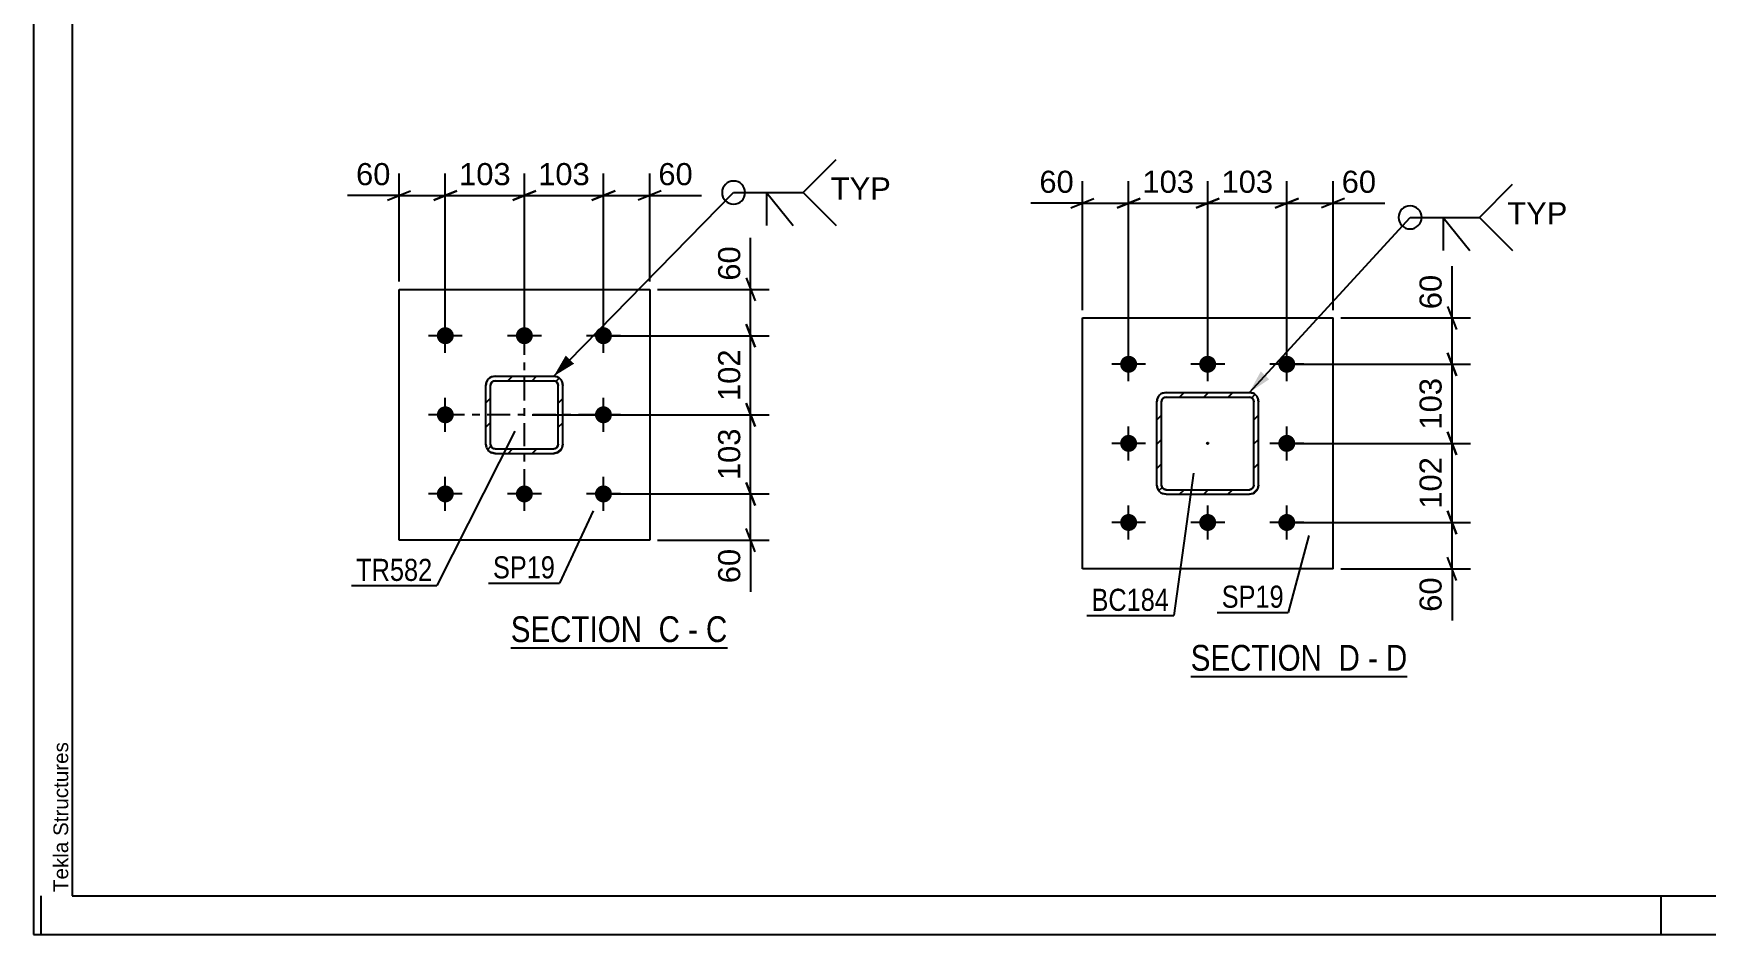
# Model space of a CAD drawing. Header units: millimetres. Extents: x -116 to 725, y -402 to 192.
# Drawn here: x -115.8 to 101.1, y -402.3 to -285.5 of the extents above; entities that cross this region are included whole.
import ezdxf

# ---------------------------------------------------------------- set-up
doc = ezdxf.new("R2010")
doc.units = ezdxf.units.MM
doc.linetypes.add('DXK_LINE_DOT2', pattern=[3.9198, 1.9599, -1.9599])
doc.linetypes.add('DXK_LINE_DOT3', pattern=[5.9187, 2.979, -0.9799, 0.9799, -0.9799])
doc.styles.add('Arial', font='ARIAL.TTF', dxfattribs={"height": 0.2})
doc.styles.add('Arial Narrow', font='ARIALN.TTF', dxfattribs={"height": 0.2})

# ---------------------------------------------------------------- blocks, each defined once
blk = doc.blocks.new('Unknown-200057495-1133')
at = {"color": 5, "linetype": 'Continuous'}
for p, q in [((-115.77, 191.75), (-115.77, -402.25)), ((-110.77, 186.75), (-110.77, -397.25)), ((-114.77, -402.25), (-114.77, -397.25)), ((-110.77, -397.25), (720.23, -397.25)), ((95.23, -402.25), (95.23, -397.25)), ((-115.77, -402.25), (725.23, -402.25))]:
    blk.add_line(p, q, dxfattribs=at)
at = {"color": 174, "linetype": 'Continuous', "style": 'Arial'}
blk.add_text('Tekla Structures', height=1.9102, rotation=90, dxfattribs=at).set_placement((-111.27, -396.75))
blk = doc.blocks.new('Unknown-200057495-20 - 8634')
at = {"color": 6, "linetype": 'Continuous'}
blk.add_line((34.25, -368.82), (62.32, -368.82), dxfattribs=at)
at = {"color": 0, "linetype": 'Continuous'}
blk.add_wipeout([(52.36, -368.07), (52.36, -364.57), (34.25, -364.57), (34.25, -368.07)], dxfattribs=at)
at = {"color": 7, "linetype": 'Continuous', "style": 'Arial Narrow'}
blk.add_text('SECTION ', height=3.34, dxfattribs=at).set_placement((34.25, -368.07))
at = {"color": 0, "linetype": 'Continuous'}
blk.add_wipeout([(56.18, -368.07), (56.18, -364.57), (53.41, -364.57), (53.41, -368.07)], dxfattribs=at)
at = {"color": 7, "linetype": 'Continuous', "style": 'Arial Narrow'}
blk.add_text('D', height=3.34, dxfattribs=at).set_placement((53.41, -368.07))
at = {"color": 0, "linetype": 'Continuous'}
blk.add_wipeout([(58.5, -368.07), (58.5, -364.57), (57.23, -364.57), (57.23, -368.07)], dxfattribs=at)
at = {"color": 7, "linetype": 'Continuous', "style": 'Arial Narrow'}
blk.add_text('-', height=3.34, dxfattribs=at).set_placement((57.23, -368.07))
at = {"color": 0, "linetype": 'Continuous'}
blk.add_wipeout([(62.32, -368.07), (62.32, -364.57), (59.55, -364.57), (59.55, -368.07)], dxfattribs=at)
at = {"color": 7, "linetype": 'Continuous', "style": 'Arial Narrow'}
blk.add_text('D', height=3.34, dxfattribs=at).set_placement((59.55, -368.07))
blk = doc.blocks.new('Unknown-200057495-13 - 8093')
at = {"color": 6, "linetype": 'Continuous'}
blk.add_line((-53.89, -365.11), (-25.82, -365.11), dxfattribs=at)
at = {"color": 0, "linetype": 'Continuous'}
blk.add_wipeout([(-35.78, -364.36), (-35.78, -360.86), (-53.89, -360.86), (-53.89, -364.36)], dxfattribs=at)
at = {"color": 7, "linetype": 'Continuous', "style": 'Arial Narrow'}
blk.add_text('SECTION ', height=3.34, dxfattribs=at).set_placement((-53.89, -364.36))
at = {"color": 0, "linetype": 'Continuous'}
blk.add_wipeout([(-31.96, -364.36), (-31.96, -360.86), (-34.73, -360.86), (-34.73, -364.36)], dxfattribs=at)
at = {"color": 7, "linetype": 'Continuous', "style": 'Arial Narrow'}
blk.add_text('C', height=3.34, dxfattribs=at).set_placement((-34.73, -364.36))
at = {"color": 0, "linetype": 'Continuous'}
blk.add_wipeout([(-29.64, -364.36), (-29.64, -360.86), (-30.91, -360.86), (-30.91, -364.36)], dxfattribs=at)
at = {"color": 7, "linetype": 'Continuous', "style": 'Arial Narrow'}
blk.add_text('-', height=3.34, dxfattribs=at).set_placement((-30.91, -364.36))
at = {"color": 0, "linetype": 'Continuous'}
blk.add_wipeout([(-25.82, -364.36), (-25.82, -360.86), (-28.59, -360.86), (-28.59, -364.36)], dxfattribs=at)
at = {"color": 7, "linetype": 'Continuous', "style": 'Arial Narrow'}
blk.add_text('C', height=3.34, dxfattribs=at).set_placement((-28.59, -364.36))
blk = doc.blocks.new('Bolt-200057495-8728 - 8634')
at = {"linetype": 'Continuous'}
for points in [[(26.2, -329.47, -1), (26.2, -327.27, -1)], [(36.45, -329.47, -1), (36.45, -327.27, -1)], [(46.7, -329.47, -1), (46.7, -327.27, -1)], [(26.2, -339.72, -1), (26.2, -337.52, -1)], [(46.7, -339.72, -1), (46.7, -337.52, -1)], [(26.2, -349.97, -1), (26.2, -347.77, -1)], [(36.45, -349.97, -1), (36.45, -347.77, -1)], [(46.7, -349.97, -1), (46.7, -347.77, -1)]]:
    blk.add_hatch(color=1, dxfattribs=at).paths.add_polyline_path(points)
at = {"color": 1, "linetype": 'Continuous'}
for p, q in [((26.2, -330.57), (26.2, -326.17)), ((36.45, -330.57), (36.45, -326.17)), ((46.7, -330.57), (46.7, -326.17)), ((28.4, -328.37), (24, -328.37)), ((38.65, -328.37), (34.25, -328.37)), ((48.9, -328.37), (44.5, -328.37)), ((26.2, -340.82), (26.2, -336.42)), ((46.7, -340.82), (46.7, -336.42)), ((28.4, -338.62), (24, -338.62)), ((48.9, -338.62), (44.5, -338.62)), ((26.2, -351.07), (26.2, -346.67)), ((36.45, -351.07), (36.45, -346.67)), ((46.7, -351.07), (46.7, -346.67)), ((28.4, -348.87), (24, -348.87)), ((38.65, -348.87), (34.25, -348.87)), ((48.9, -348.87), (44.5, -348.87))]:
    blk.add_line(p, q, dxfattribs=at)
blk = doc.blocks.new('Part-200057495-8809 - 8634')
at = {"linetype": 'Continuous'}
h = blk.add_hatch(dxfattribs=at)
h.set_pattern_fill('', scale=0.7, style=0, pattern_type=0)
h.set_pattern_definition([(45, (42.3073, -345.1279), (-1.57154, 1.57154), [])])
h.paths.add_polyline_path([(41.85, -345.22), (42.31, -345.13), (42.7, -344.87), (42.96, -344.48), (43.05, -344.02), (43.05, -333.22), (42.96, -332.76), (42.7, -332.37), (42.31, -332.11), (41.85, -332.02), (31.05, -332.02), (30.59, -332.11), (30.2, -332.37), (29.94, -332.76), (29.85, -333.22), (29.85, -344.02), (29.94, -344.48), (30.2, -344.87), (30.59, -345.13), (31.05, -345.22)])
h.paths.add_polyline_path([(31.05, -344.62), (30.82, -344.57), (30.62, -344.44), (30.49, -344.25), (30.45, -344.02), (30.45, -333.22), (30.49, -332.99), (30.62, -332.79), (30.82, -332.66), (31.05, -332.62), (41.85, -332.62), (42.08, -332.66), (42.27, -332.79), (42.4, -332.99), (42.45, -333.22), (42.45, -344.02), (42.4, -344.25), (42.27, -344.44), (42.08, -344.57), (41.85, -344.62)])
blk.add_hatch(color=246, dxfattribs=at).paths.add_polyline_path([(36.45, -338.72, -1), (36.45, -338.52, -1)])
at = {"color": 7, "linetype": 'DXK_LINE_DOT2'}
for p, q in [((29.85, -333.22), (29.94, -332.76)), ((29.85, -344.02), (29.85, -333.22)), ((30.49, -332.99), (30.45, -333.22)), ((30.45, -344.02), (30.45, -333.22)), ((30.62, -332.79), (30.49, -332.99)), ((30.59, -332.11), (31.05, -332.02)), ((30.82, -332.66), (30.62, -332.79)), ((31.05, -332.62), (30.82, -332.66)), ((31.05, -332.02), (41.85, -332.02)), ((31.05, -332.62), (41.85, -332.62)), ((41.85, -332.02), (42.31, -332.11)), ((42.08, -332.66), (41.85, -332.62)), ((42.27, -332.79), (42.08, -332.66)), ((42.4, -332.99), (42.27, -332.79)), ((42.45, -333.22), (42.4, -332.99)), ((42.45, -344.02), (42.45, -333.22)), ((42.96, -332.76), (43.05, -333.22)), ((43.05, -344.02), (43.05, -333.22)), ((29.94, -344.48), (29.85, -344.02)), ((30.45, -344.02), (30.49, -344.25)), ((30.49, -344.25), (30.62, -344.44)), ((30.62, -344.44), (30.82, -344.57)), ((30.82, -344.57), (31.05, -344.62)), ((31.05, -344.62), (41.85, -344.62)), ((41.85, -344.62), (42.08, -344.57)), ((42.08, -344.57), (42.27, -344.44)), ((42.27, -344.44), (42.4, -344.25)), ((42.4, -344.25), (42.45, -344.02)), ((43.05, -344.02), (42.96, -344.48)), ((31.05, -345.22), (30.59, -345.13)), ((31.05, -345.22), (41.85, -345.22)), ((42.31, -345.13), (41.85, -345.22))]:
    blk.add_line(p, q, dxfattribs=at)
at = {"color": 2, "linetype": 'Continuous'}
for p, q in [((29.94, -332.76), (29.85, -333.22)), ((29.85, -344.02), (29.85, -333.22)), ((30.45, -333.22), (30.49, -332.99)), ((30.45, -344.02), (30.45, -333.22)), ((30.49, -332.99), (30.62, -332.79)), ((31.05, -332.02), (30.59, -332.11)), ((30.62, -332.79), (30.82, -332.66)), ((30.82, -332.66), (31.05, -332.62)), ((31.05, -332.02), (41.85, -332.02)), ((31.05, -332.62), (41.85, -332.62)), ((42.31, -332.11), (41.85, -332.02)), ((41.85, -332.62), (42.08, -332.66)), ((42.08, -332.66), (42.27, -332.79)), ((42.27, -332.79), (42.4, -332.99)), ((42.4, -332.99), (42.45, -333.22)), ((42.45, -344.02), (42.45, -333.22)), ((43.05, -333.22), (42.96, -332.76)), ((43.05, -344.02), (43.05, -333.22)), ((29.85, -344.02), (29.94, -344.48)), ((30.49, -344.25), (30.45, -344.02)), ((30.62, -344.44), (30.49, -344.25)), ((30.82, -344.57), (30.62, -344.44)), ((31.05, -344.62), (30.82, -344.57)), ((31.05, -344.62), (41.85, -344.62)), ((42.08, -344.57), (41.85, -344.62)), ((42.27, -344.44), (42.08, -344.57)), ((42.4, -344.25), (42.27, -344.44)), ((42.45, -344.02), (42.4, -344.25)), ((42.96, -344.48), (43.05, -344.02)), ((30.59, -345.13), (31.05, -345.22)), ((31.05, -345.22), (41.85, -345.22)), ((41.85, -345.22), (42.31, -345.13))]:
    blk.add_line(p, q, dxfattribs=at)
at = {"color": 7, "linetype": 'DXK_LINE_DOT3'}
blk.add_line((36.45, -338.62), (36.45, -338.62), dxfattribs=at)
at = {"color": 246, "linetype": 'DXK_LINE_DOT2'}
blk.add_line((36.45, -338.62), (36.45, -338.62), dxfattribs=at)
at = {"color": 246, "linetype": 'Continuous'}
blk.add_circle((36.45, -338.62), 0.1, dxfattribs=at)
at = {"color": 7, "linetype": 'DXK_LINE_DOT2'}
for centre, start, end in [((31.05, -333.22), 112.5, 157.5), ((41.85, -333.22), 22.5, 67.5), ((31.05, -344.02), 202.5, 247.5), ((41.85, -344.02), 292.5, 337.5)]:
    blk.add_arc(centre, 1.2, start, end, dxfattribs=at)
at = {"color": 2, "linetype": 'Continuous'}
for centre, start, end in [((31.05, -333.22), 112.5, 157.5), ((41.85, -333.22), 22.5, 67.5), ((31.05, -344.02), 202.5, 247.5), ((41.85, -344.02), 292.5, 337.5)]:
    blk.add_arc(centre, 1.2, start, end, dxfattribs=at)
blk = doc.blocks.new('Part-200057495-8801 - 8634')
at = {"color": 2, "linetype": 'Continuous'}
for p, q in [((20.2, -354.87), (20.2, -322.37)), ((20.2, -322.37), (52.7, -322.37)), ((52.7, -354.87), (52.7, -322.37)), ((52.7, -354.87), (20.2, -354.87))]:
    blk.add_line(p, q, dxfattribs=at)
blk = doc.blocks.new('Part-200057495-8146 - 8093')
at = {"linetype": 'Continuous'}
h = blk.add_hatch(dxfattribs=at)
h.set_pattern_fill('', scale=0.7, style=0, pattern_type=0)
h.set_pattern_definition([(45, (-47.8714, -339.8241), (-1.57154, 1.57154), [])])
h.paths.add_polyline_path([(-48.33, -339.92), (-47.87, -339.82), (-47.48, -339.56), (-47.22, -339.17), (-47.13, -338.72), (-47.13, -331.12), (-47.22, -330.66), (-47.48, -330.27), (-47.87, -330.01), (-48.33, -329.92), (-55.93, -329.92), (-56.39, -330.01), (-56.78, -330.27), (-57.04, -330.66), (-57.13, -331.12), (-57.13, -338.72), (-57.04, -339.17), (-56.78, -339.56), (-56.39, -339.82), (-55.93, -339.92)])
h.paths.add_polyline_path([(-55.93, -339.32), (-56.16, -339.27), (-56.35, -339.14), (-56.48, -338.95), (-56.53, -338.72), (-56.53, -331.12), (-56.48, -330.89), (-56.35, -330.69), (-56.16, -330.56), (-55.93, -330.52), (-48.33, -330.52), (-48.1, -330.56), (-47.91, -330.69), (-47.78, -330.89), (-47.73, -331.12), (-47.73, -338.72), (-47.78, -338.95), (-47.91, -339.14), (-48.1, -339.27), (-48.33, -339.32)])
at = {"color": 7, "linetype": 'DXK_LINE_DOT3'}
for p, q in [((-52.13, -344.92), (-52.13, -324.92)), ((-42.13, -334.92), (-62.13, -334.92))]:
    blk.add_line(p, q, dxfattribs=at)
at = {"color": 7, "linetype": 'DXK_LINE_DOT2'}
for p, q in [((-57.13, -331.12), (-57.04, -330.66)), ((-57.13, -338.72), (-57.13, -331.12)), ((-56.48, -330.89), (-56.53, -331.12)), ((-56.53, -338.72), (-56.53, -331.12)), ((-56.35, -330.69), (-56.48, -330.89)), ((-56.39, -330.01), (-55.93, -329.92)), ((-56.16, -330.56), (-56.35, -330.69)), ((-55.93, -330.52), (-56.16, -330.56)), ((-55.93, -329.92), (-48.33, -329.92)), ((-55.93, -330.52), (-48.33, -330.52)), ((-48.33, -329.92), (-47.87, -330.01)), ((-48.1, -330.56), (-48.33, -330.52)), ((-47.91, -330.69), (-48.1, -330.56)), ((-47.78, -330.89), (-47.91, -330.69)), ((-47.73, -331.12), (-47.78, -330.89)), ((-47.73, -338.72), (-47.73, -331.12)), ((-47.22, -330.66), (-47.13, -331.12)), ((-47.13, -338.72), (-47.13, -331.12)), ((-57.04, -339.17), (-57.13, -338.72)), ((-56.53, -338.72), (-56.48, -338.95)), ((-56.48, -338.95), (-56.35, -339.14)), ((-55.93, -339.92), (-56.39, -339.82)), ((-56.35, -339.14), (-56.16, -339.27)), ((-56.16, -339.27), (-55.93, -339.32)), ((-55.93, -339.32), (-48.33, -339.32)), ((-55.93, -339.92), (-48.33, -339.92)), ((-48.33, -339.32), (-48.1, -339.27)), ((-47.87, -339.82), (-48.33, -339.92)), ((-48.1, -339.27), (-47.91, -339.14)), ((-47.91, -339.14), (-47.78, -338.95)), ((-47.78, -338.95), (-47.73, -338.72)), ((-47.13, -338.72), (-47.22, -339.17))]:
    blk.add_line(p, q, dxfattribs=at)
at = {"color": 2, "linetype": 'Continuous'}
for p, q in [((-57.04, -330.66), (-57.13, -331.12)), ((-57.13, -338.72), (-57.13, -331.12)), ((-56.53, -331.12), (-56.48, -330.89)), ((-56.53, -338.72), (-56.53, -331.12)), ((-56.48, -330.89), (-56.35, -330.69)), ((-55.93, -329.92), (-56.39, -330.01)), ((-56.35, -330.69), (-56.16, -330.56)), ((-56.16, -330.56), (-55.93, -330.52)), ((-55.93, -329.92), (-48.33, -329.92)), ((-55.93, -330.52), (-48.33, -330.52)), ((-47.87, -330.01), (-48.33, -329.92)), ((-48.33, -330.52), (-48.1, -330.56)), ((-48.1, -330.56), (-47.91, -330.69)), ((-47.91, -330.69), (-47.78, -330.89)), ((-47.78, -330.89), (-47.73, -331.12)), ((-47.73, -338.72), (-47.73, -331.12)), ((-47.13, -331.12), (-47.22, -330.66)), ((-47.13, -338.72), (-47.13, -331.12)), ((-57.13, -338.72), (-57.04, -339.17)), ((-56.48, -338.95), (-56.53, -338.72)), ((-56.35, -339.14), (-56.48, -338.95)), ((-56.39, -339.82), (-55.93, -339.92)), ((-56.16, -339.27), (-56.35, -339.14)), ((-55.93, -339.32), (-56.16, -339.27)), ((-55.93, -339.32), (-48.33, -339.32)), ((-55.93, -339.92), (-48.33, -339.92)), ((-48.1, -339.27), (-48.33, -339.32)), ((-48.33, -339.92), (-47.87, -339.82)), ((-47.91, -339.14), (-48.1, -339.27)), ((-47.78, -338.95), (-47.91, -339.14)), ((-47.73, -338.72), (-47.78, -338.95)), ((-47.22, -339.17), (-47.13, -338.72))]:
    blk.add_line(p, q, dxfattribs=at)
at = {"color": 7, "linetype": 'DXK_LINE_DOT2'}
for centre, start, end in [((-55.93, -331.12), 112.5, 157.5), ((-48.33, -331.12), 22.5, 67.5), ((-55.93, -338.72), 202.5, 247.5), ((-48.33, -338.72), 292.5, 337.5)]:
    blk.add_arc(centre, 1.2, start, end, dxfattribs=at)
at = {"color": 2, "linetype": 'Continuous'}
for centre, start, end in [((-55.93, -331.12), 112.5, 157.5), ((-48.33, -331.12), 22.5, 67.5), ((-55.93, -338.72), 202.5, 247.5), ((-48.33, -338.72), 292.5, 337.5)]:
    blk.add_arc(centre, 1.2, start, end, dxfattribs=at)
blk = doc.blocks.new('Bolt-200057495-8135 - 8093')
at = {"linetype": 'Continuous'}
for points in [[(-62.38, -325.77, -1), (-62.38, -323.57, -1)], [(-52.13, -325.77, -1), (-52.13, -323.57, -1)], [(-41.88, -325.77, -1), (-41.88, -323.57, -1)], [(-62.38, -336.02, -1), (-62.38, -333.82, -1)], [(-41.88, -336.02, -1), (-41.88, -333.82, -1)], [(-62.38, -346.27, -1), (-62.38, -344.07, -1)], [(-52.13, -346.27, -1), (-52.13, -344.07, -1)], [(-41.88, -346.27, -1), (-41.88, -344.07, -1)]]:
    blk.add_hatch(color=1, dxfattribs=at).paths.add_polyline_path(points)
at = {"color": 1, "linetype": 'Continuous'}
for p, q in [((-62.38, -326.87), (-62.38, -322.47)), ((-52.13, -326.87), (-52.13, -322.47)), ((-41.88, -326.87), (-41.88, -322.47)), ((-60.18, -324.67), (-64.58, -324.67)), ((-49.93, -324.67), (-54.33, -324.67)), ((-39.68, -324.67), (-44.08, -324.67)), ((-62.38, -337.12), (-62.38, -332.72)), ((-41.88, -337.12), (-41.88, -332.72)), ((-60.18, -334.92), (-64.58, -334.92)), ((-39.68, -334.92), (-44.08, -334.92)), ((-62.38, -347.37), (-62.38, -342.97)), ((-52.13, -347.37), (-52.13, -342.97)), ((-41.88, -347.37), (-41.88, -342.97)), ((-60.18, -345.17), (-64.58, -345.17)), ((-49.93, -345.17), (-54.33, -345.17)), ((-39.68, -345.17), (-44.08, -345.17))]:
    blk.add_line(p, q, dxfattribs=at)
blk = doc.blocks.new('Part-200057495-8250 - 8093')
at = {"color": 2, "linetype": 'Continuous'}
for p, q in [((-68.38, -351.17), (-68.38, -318.67)), ((-68.38, -318.67), (-35.88, -318.67)), ((-35.88, -318.67), (-35.88, -351.17)), ((-35.88, -351.17), (-68.38, -351.17))]:
    blk.add_line(p, q, dxfattribs=at)
blk = doc.blocks.new('StraightDimension-200057495-14250 - 8634')
at = {"color": 7, "linetype": 'Continuous'}
for p, q in [((47.7, -348.87), (70.52, -348.87)), ((67.52, -347.37), (68.72, -350.37)), ((68.12, -354.87), (68.12, -348.87)), ((68.72, -356.37), (67.52, -353.37)), ((53.7, -354.87), (70.52, -354.87))]:
    blk.add_line(p, q, dxfattribs=at)
at = {"color": 0}
blk.add_wipeout([(67.37, -355.39), (63.17, -355.39), (63.17, -361.04), (67.37, -361.04)], dxfattribs=at)
at = {"color": 7, "linetype": 'Continuous'}
blk.add_line((68.12, -354.87), (68.12, -361.57), dxfattribs=at)
blk.add_line((68.12, -354.87), (68.12, -361.57), dxfattribs=at)
at = {"color": 3, "style": 'Arial'}
blk.add_text('60', height=2.865, rotation=90.0002, dxfattribs=at).set_placement((66.77, -360.44))
blk = doc.blocks.new('StraightDimension-200057495-18198 - 8634')
at = {"color": 7, "linetype": 'Continuous'}
for p, q in [((67.52, -337.12), (68.72, -340.12)), ((47.7, -338.62), (70.52, -338.62)), ((68.12, -348.87), (68.12, -338.62)), ((47.7, -348.87), (70.52, -348.87)), ((68.72, -350.37), (67.52, -347.37))]:
    blk.add_line(p, q, dxfattribs=at)
at = {"color": 0}
blk.add_wipeout([(67.37, -339.81), (63.17, -339.81), (63.17, -347.68), (67.37, -347.68)], dxfattribs=at)
at = {"color": 3, "style": 'Arial'}
blk.add_text('102', height=2.865, rotation=90.0002, dxfattribs=at).set_placement((66.77, -347.08))
blk = doc.blocks.new('StraightDimension-200057495-8850 - 8634')
at = {"color": 7, "linetype": 'Continuous'}
for p, q in [((20.2, -321.37), (20.2, -304.66)), ((26.2, -327.37), (26.2, -304.66)), ((18.7, -308.11), (21.7, -306.91)), ((20.2, -307.51), (26.2, -307.51)), ((27.7, -306.91), (24.7, -308.11))]:
    blk.add_line(p, q, dxfattribs=at)
at = {"color": 0}
blk.add_wipeout([(19.67, -306.76), (19.67, -302.56), (14.03, -302.56), (14.03, -306.76)], dxfattribs=at)
at = {"color": 7, "linetype": 'Continuous'}
blk.add_line((20.2, -307.51), (13.5, -307.51), dxfattribs=at)
blk.add_line((20.2, -307.51), (13.5, -307.51), dxfattribs=at)
at = {"color": 3, "style": 'Arial'}
blk.add_text('60', height=2.865, dxfattribs=at).set_placement((14.63, -306.16))
blk = doc.blocks.new('StraightDimension-200057495-8864 - 8634')
at = {"color": 7, "linetype": 'Continuous'}
for p, q in [((46.7, -327.37), (46.7, -304.66)), ((52.7, -321.37), (52.7, -304.66)), ((45.2, -308.11), (48.2, -306.91)), ((46.7, -307.51), (52.7, -307.51)), ((54.2, -306.91), (51.2, -308.11))]:
    blk.add_line(p, q, dxfattribs=at)
at = {"color": 0}
blk.add_wipeout([(58.87, -306.76), (58.87, -302.56), (53.22, -302.56), (53.22, -306.76)], dxfattribs=at)
at = {"color": 7, "linetype": 'Continuous'}
blk.add_line((52.7, -307.51), (59.4, -307.51), dxfattribs=at)
blk.add_line((52.7, -307.51), (59.4, -307.51), dxfattribs=at)
at = {"color": 3, "style": 'Arial'}
blk.add_text('60', height=2.865, dxfattribs=at).set_placement((53.82, -306.16))
blk = doc.blocks.new('StraightDimension-200057495-14247 - 8634')
at = {"color": 7, "linetype": 'Continuous'}
for p, q in [((67.52, -320.87), (68.72, -323.87)), ((53.7, -322.37), (70.52, -322.37)), ((68.12, -328.37), (68.12, -322.37)), ((68.72, -329.87), (67.52, -326.87)), ((47.7, -328.37), (70.52, -328.37))]:
    blk.add_line(p, q, dxfattribs=at)
at = {"color": 0}
blk.add_wipeout([(67.37, -316.2), (63.17, -316.2), (63.17, -321.84), (67.37, -321.84)], dxfattribs=at)
at = {"color": 7, "linetype": 'Continuous'}
blk.add_line((68.12, -322.37), (68.12, -315.67), dxfattribs=at)
blk.add_line((68.12, -322.37), (68.12, -315.67), dxfattribs=at)
at = {"color": 3, "style": 'Arial'}
blk.add_text('60', height=2.865, rotation=90.0002, dxfattribs=at).set_placement((66.77, -321.24))
blk = doc.blocks.new('StraightDimension-200057495-18182 - 8634')
at = {"color": 7, "linetype": 'Continuous'}
for p, q in [((26.2, -327.37), (26.2, -304.66)), ((36.45, -327.37), (36.45, -304.66)), ((24.7, -308.11), (27.7, -306.91)), ((26.2, -307.51), (36.45, -307.51)), ((37.95, -306.91), (34.95, -308.11))]:
    blk.add_line(p, q, dxfattribs=at)
at = {"color": 0}
blk.add_wipeout([(35.26, -306.76), (35.26, -302.56), (27.39, -302.56), (27.39, -306.76)], dxfattribs=at)
at = {"color": 3, "style": 'Arial'}
blk.add_text('103', height=2.865, dxfattribs=at).set_placement((27.99, -306.16))
blk = doc.blocks.new('StraightDimension-200057495-18184 - 8634')
at = {"color": 7, "linetype": 'Continuous'}
for p, q in [((36.45, -327.37), (36.45, -304.66)), ((46.7, -327.37), (46.7, -304.66)), ((34.95, -308.11), (37.95, -306.91)), ((36.45, -307.51), (46.7, -307.51)), ((48.2, -306.91), (45.2, -308.11))]:
    blk.add_line(p, q, dxfattribs=at)
at = {"color": 0}
blk.add_wipeout([(45.51, -306.76), (45.51, -302.56), (37.64, -302.56), (37.64, -306.76)], dxfattribs=at)
at = {"color": 3, "style": 'Arial'}
blk.add_text('103', height=2.865, dxfattribs=at).set_placement((38.24, -306.16))
blk = doc.blocks.new('StraightDimension-200057495-18200 - 8634')
at = {"color": 7, "linetype": 'Continuous'}
for p, q in [((67.52, -326.87), (68.72, -329.87)), ((47.7, -328.37), (70.52, -328.37)), ((68.12, -338.62), (68.12, -328.37)), ((68.72, -340.12), (67.52, -337.12)), ((47.7, -338.62), (70.52, -338.62))]:
    blk.add_line(p, q, dxfattribs=at)
at = {"color": 0}
blk.add_wipeout([(67.37, -329.56), (63.17, -329.56), (63.17, -337.43), (67.37, -337.43)], dxfattribs=at)
at = {"color": 3, "style": 'Arial'}
blk.add_text('103', height=2.865, rotation=90.0002, dxfattribs=at).set_placement((66.77, -336.83))
blk = doc.blocks.new('StraightDimension-200057495-22018 - 8093')
at = {"color": 7, "linetype": 'Continuous'}
for p, q in [((-34.88, -318.67), (-20.4, -318.67)), ((-23.4, -317.17), (-22.2, -320.17)), ((-22.8, -324.67), (-22.8, -318.67)), ((-40.88, -324.67), (-20.4, -324.67)), ((-22.2, -326.17), (-23.4, -323.17))]:
    blk.add_line(p, q, dxfattribs=at)
at = {"color": 0}
blk.add_wipeout([(-23.55, -312.49), (-27.75, -312.49), (-27.75, -318.14), (-23.55, -318.14)], dxfattribs=at)
at = {"color": 7, "linetype": 'Continuous'}
blk.add_line((-22.8, -318.67), (-22.8, -311.97), dxfattribs=at)
blk.add_line((-22.8, -318.67), (-22.8, -311.97), dxfattribs=at)
at = {"color": 3, "style": 'Arial'}
blk.add_text('60', height=2.865, rotation=90.0002, dxfattribs=at).set_placement((-24.15, -317.54))
blk = doc.blocks.new('StraightDimension-200057495-14175 - 8093')
at = {"color": 7, "linetype": 'Continuous'}
for p, q in [((-41.88, -323.67), (-41.88, -303.67)), ((-35.88, -317.67), (-35.88, -303.67)), ((-43.38, -307.12), (-40.38, -305.92)), ((-41.88, -306.52), (-35.88, -306.52)), ((-34.38, -305.92), (-37.38, -307.12))]:
    blk.add_line(p, q, dxfattribs=at)
at = {"color": 0}
blk.add_wipeout([(-29.71, -305.77), (-29.71, -301.57), (-35.36, -301.57), (-35.36, -305.77)], dxfattribs=at)
at = {"color": 7, "linetype": 'Continuous'}
blk.add_line((-35.88, -306.52), (-29.18, -306.52), dxfattribs=at)
blk.add_line((-35.88, -306.52), (-29.18, -306.52), dxfattribs=at)
at = {"color": 3, "style": 'Arial'}
blk.add_text('60', height=2.865, dxfattribs=at).set_placement((-34.76, -305.17))
blk = doc.blocks.new('StraightDimension-200057495-14178 - 8093')
at = {"color": 7, "linetype": 'Continuous'}
for p, q in [((-68.38, -317.67), (-68.38, -303.67)), ((-62.38, -323.67), (-62.38, -303.67)), ((-69.88, -307.12), (-66.88, -305.92)), ((-68.38, -306.52), (-62.38, -306.52)), ((-60.88, -305.92), (-63.88, -307.12))]:
    blk.add_line(p, q, dxfattribs=at)
at = {"color": 0}
blk.add_wipeout([(-68.91, -305.77), (-68.91, -301.57), (-74.55, -301.57), (-74.55, -305.77)], dxfattribs=at)
at = {"color": 7, "linetype": 'Continuous'}
blk.add_line((-68.38, -306.52), (-75.08, -306.52), dxfattribs=at)
blk.add_line((-68.38, -306.52), (-75.08, -306.52), dxfattribs=at)
at = {"color": 3, "style": 'Arial'}
blk.add_text('60', height=2.865, dxfattribs=at).set_placement((-73.95, -305.17))
blk = doc.blocks.new('StraightDimension-200057495-18166 - 8093')
at = {"color": 7, "linetype": 'Continuous'}
for p, q in [((-62.38, -323.67), (-62.38, -303.67)), ((-52.13, -323.67), (-52.13, -303.67)), ((-63.88, -307.12), (-60.88, -305.92)), ((-62.38, -306.52), (-52.13, -306.52)), ((-50.63, -305.92), (-53.63, -307.12))]:
    blk.add_line(p, q, dxfattribs=at)
at = {"color": 0}
blk.add_wipeout([(-53.32, -305.77), (-53.32, -301.57), (-61.19, -301.57), (-61.19, -305.77)], dxfattribs=at)
at = {"color": 3, "style": 'Arial'}
blk.add_text('103', height=2.865, dxfattribs=at).set_placement((-60.59, -305.17))
blk = doc.blocks.new('StraightDimension-200057495-18168 - 8093')
at = {"color": 7, "linetype": 'Continuous'}
for p, q in [((-52.13, -323.67), (-52.13, -303.67)), ((-41.88, -323.67), (-41.88, -303.67)), ((-53.63, -307.12), (-50.63, -305.92)), ((-52.13, -306.52), (-41.88, -306.52)), ((-40.38, -305.92), (-43.38, -307.12))]:
    blk.add_line(p, q, dxfattribs=at)
at = {"color": 0}
blk.add_wipeout([(-43.07, -305.77), (-43.07, -301.57), (-50.94, -301.57), (-50.94, -305.77)], dxfattribs=at)
at = {"color": 3, "style": 'Arial'}
blk.add_text('103', height=2.865, dxfattribs=at).set_placement((-50.34, -305.17))
blk = doc.blocks.new('StraightDimension-200057495-22019 - 8093')
at = {"color": 7, "linetype": 'Continuous'}
for p, q in [((-40.88, -324.67), (-20.4, -324.67)), ((-23.4, -323.17), (-22.2, -326.17)), ((-22.8, -334.92), (-22.8, -324.67)), ((-22.2, -336.42), (-23.4, -333.42)), ((-51.13, -334.92), (-20.4, -334.92))]:
    blk.add_line(p, q, dxfattribs=at)
at = {"color": 0}
blk.add_wipeout([(-23.55, -325.86), (-27.75, -325.86), (-27.75, -333.73), (-23.55, -333.73)], dxfattribs=at)
at = {"color": 3, "style": 'Arial'}
blk.add_text('102', height=2.865, rotation=90.0002, dxfattribs=at).set_placement((-24.15, -333.13))
blk = doc.blocks.new('StraightDimension-200057495-22020 - 8093')
at = {"color": 7, "linetype": 'Continuous'}
for p, q in [((-23.4, -333.42), (-22.2, -336.42)), ((-51.13, -334.92), (-20.4, -334.92)), ((-22.8, -345.17), (-22.8, -334.92)), ((-22.2, -346.67), (-23.4, -343.67)), ((-40.88, -345.17), (-20.4, -345.17))]:
    blk.add_line(p, q, dxfattribs=at)
at = {"color": 0}
blk.add_wipeout([(-23.55, -336.11), (-27.75, -336.11), (-27.75, -343.98), (-23.55, -343.98)], dxfattribs=at)
at = {"color": 3, "style": 'Arial'}
blk.add_text('103', height=2.865, rotation=90.0002, dxfattribs=at).set_placement((-24.15, -343.38))
blk = doc.blocks.new('StraightDimension-200057495-22021 - 8093')
at = {"color": 7, "linetype": 'Continuous'}
for p, q in [((-23.4, -343.67), (-22.2, -346.67)), ((-40.88, -345.17), (-20.4, -345.17)), ((-22.8, -351.17), (-22.8, -345.17)), ((-34.88, -351.17), (-20.4, -351.17)), ((-22.2, -352.67), (-23.4, -349.67))]:
    blk.add_line(p, q, dxfattribs=at)
at = {"color": 0}
blk.add_wipeout([(-23.55, -351.69), (-27.75, -351.69), (-27.75, -357.34), (-23.55, -357.34)], dxfattribs=at)
at = {"color": 7, "linetype": 'Continuous'}
blk.add_line((-22.8, -351.17), (-22.8, -357.86), dxfattribs=at)
blk.add_line((-22.8, -351.17), (-22.8, -357.86), dxfattribs=at)
at = {"color": 3, "style": 'Arial'}
blk.add_text('60', height=2.865, rotation=90.0002, dxfattribs=at).set_placement((-24.15, -356.74))
blk = doc.blocks.new('Mark-200057495-8805 - 8634')
at = {"color": 0}
blk.add_wipeout([(31.44, -360.32), (31.44, -357.32), (21.39, -357.32), (21.39, -360.32)], dxfattribs=at)
blk.add_wipeout([(31.44, -360.32), (31.44, -357.32), (21.39, -357.32), (21.39, -360.32)], dxfattribs=at)
at = {"color": 30, "linetype": 'Continuous'}
for p in [(34.61, -342.49), (20.79, -360.92)]:
    blk.add_line(p, (32.04, -360.92), dxfattribs=at)
at = {"color": 3, "style": 'Arial Narrow'}
blk.add_text('BC184', height=2.863, dxfattribs=at).set_placement((21.39, -360.32))
blk = doc.blocks.new('Mark-200057495-8797 - 8634')
at = {"color": 0}
blk.add_wipeout([(46.3, -359.91), (46.3, -356.91), (38.27, -356.91), (38.27, -359.91)], dxfattribs=at)
blk.add_wipeout([(46.3, -359.91), (46.3, -356.91), (38.27, -356.91), (38.27, -359.91)], dxfattribs=at)
at = {"color": 30, "linetype": 'Continuous'}
for p in [(49.58, -350.55), (37.67, -360.51)]:
    blk.add_line(p, (46.9, -360.51), dxfattribs=at)
at = {"color": 3, "style": 'Arial Narrow'}
blk.add_text('SP19', height=2.863, dxfattribs=at).set_placement((38.27, -359.91))
blk = doc.blocks.new('WeldMark-200057495-22146 - 8634')
at = {"linetype": 'Continuous'}
blk.add_hatch(color=30, dxfattribs=at).paths.add_polyline_path([(44.43, -330.32), (41.85, -332.02), (43.33, -329.3)])
at = {"color": 30, "linetype": 'Continuous'}
for p, q in [((41.85, -332.02), (62.69, -309.34)), ((62.69, -309.34), (71.69, -309.34))]:
    blk.add_line(p, q, dxfattribs=at)
at = {"color": 3, "linetype": 'Continuous'}
for q in [(70.41, -313.63), (66.98, -313.63)]:
    blk.add_line((66.98, -309.34), q, dxfattribs=at)
for start, end in [(90, 270), (270, 90)]:
    blk.add_arc((62.69, -309.34), 1.5, start, end, dxfattribs=at)
at = {"color": 0, "linetype": 'Continuous'}
blk.add_wipeout([(83.07, -310.24), (83.07, -307.24), (75.29, -307.24), (75.29, -310.24)], dxfattribs=at)
blk.add_wipeout([(83.07, -310.24), (83.07, -307.24), (75.29, -307.24), (75.29, -310.24)], dxfattribs=at)
at = {"color": 3, "linetype": 'Continuous'}
for q in [(75.98, -305.06), (75.98, -313.63)]:
    blk.add_line((71.69, -309.34), q, dxfattribs=at)
at = {"color": 3, "linetype": 'Continuous', "style": 'Arial'}
blk.add_text('TYP', height=2.865, dxfattribs=at).set_placement((75.29, -310.24))
blk = doc.blocks.new('WeldMark-200057495-8379 - 8093')
at = {"linetype": 'Continuous'}
blk.add_hatch(color=30, dxfattribs=at).paths.add_polyline_path([(-45.69, -328.3), (-48.33, -329.92), (-46.77, -327.25)])
at = {"color": 30, "linetype": 'Continuous'}
for p, q in [((-48.33, -329.92), (-25.01, -306.13)), ((-25.01, -306.13), (-16.01, -306.13))]:
    blk.add_line(p, q, dxfattribs=at)
at = {"color": 3, "linetype": 'Continuous'}
for q in [(-17.3, -310.41), (-20.73, -310.41)]:
    blk.add_line((-20.73, -306.13), q, dxfattribs=at)
for start, end in [(90, 270), (270, 90)]:
    blk.add_arc((-25.01, -306.13), 1.5, start, end, dxfattribs=at)
at = {"color": 0, "linetype": 'Continuous'}
blk.add_wipeout([(-4.64, -307.03), (-4.64, -304.03), (-12.41, -304.03), (-12.41, -307.03)], dxfattribs=at)
blk.add_wipeout([(-4.64, -307.03), (-4.64, -304.03), (-12.41, -304.03), (-12.41, -307.03)], dxfattribs=at)
at = {"color": 3, "linetype": 'Continuous'}
for q in [(-11.73, -301.84), (-11.73, -310.41)]:
    blk.add_line((-16.01, -306.13), q, dxfattribs=at)
at = {"color": 3, "linetype": 'Continuous', "style": 'Arial'}
blk.add_text('TYP', height=2.865, dxfattribs=at).set_placement((-12.41, -307.03))
blk = doc.blocks.new('Mark-200057495-8246 - 8093')
at = {"color": 0}
blk.add_wipeout([(-48.16, -356.11), (-48.16, -353.11), (-56.2, -353.11), (-56.2, -356.11)], dxfattribs=at)
blk.add_wipeout([(-48.16, -356.11), (-48.16, -353.11), (-56.2, -353.11), (-56.2, -356.11)], dxfattribs=at)
at = {"color": 30, "linetype": 'Continuous'}
for p in [(-43.22, -347.37), (-56.8, -356.71)]:
    blk.add_line(p, (-47.56, -356.71), dxfattribs=at)
at = {"color": 3, "style": 'Arial Narrow'}
blk.add_text('SP19', height=2.863, dxfattribs=at).set_placement((-56.2, -356.11))
blk = doc.blocks.new('Mark-200057495-8142 - 8093')
at = {"color": 0}
blk.add_wipeout([(-64.06, -356.44), (-64.06, -353.44), (-73.93, -353.44), (-73.93, -356.44)], dxfattribs=at)
blk.add_wipeout([(-64.06, -356.44), (-64.06, -353.44), (-73.93, -353.44), (-73.93, -356.44)], dxfattribs=at)
at = {"color": 30, "linetype": 'Continuous'}
for p in [(-53.38, -337.02), (-74.53, -357.04)]:
    blk.add_line(p, (-63.46, -357.04), dxfattribs=at)
at = {"color": 3, "style": 'Arial Narrow'}
blk.add_text('TR582', height=2.863, dxfattribs=at).set_placement((-73.93, -356.44))

msp = doc.modelspace()

# ---------------------------------------------------------------- block references
for name in ['Unknown-200057495-1133', 'Part-200057495-8250 - 8093', 'Bolt-200057495-8135 - 8093', 'Part-200057495-8801 - 8634', 'Part-200057495-8146 - 8093', 'Bolt-200057495-8728 - 8634', 'Part-200057495-8809 - 8634']:
    msp.add_blockref(name, (0, 0))

# ---------------------------------------------------------------- next in the draw order: block references
for name in ['StraightDimension-200057495-14178 - 8093', 'StraightDimension-200057495-8850 - 8634', 'StraightDimension-200057495-8864 - 8634', 'StraightDimension-200057495-22018 - 8093', 'Mark-200057495-8805 - 8634', 'StraightDimension-200057495-14250 - 8634', 'Unknown-200057495-13 - 8093', 'Unknown-200057495-20 - 8634']:
    msp.add_blockref(name, (0, 0))

# ---------------------------------------------------------------- next in the draw order: block references
for name in ['StraightDimension-200057495-18166 - 8093', 'StraightDimension-200057495-14175 - 8093', 'StraightDimension-200057495-18182 - 8634', 'StraightDimension-200057495-14247 - 8634', 'StraightDimension-200057495-18198 - 8634']:
    msp.add_blockref(name, (0, 0))

# ---------------------------------------------------------------- next in the draw order: block references
for name in ['StraightDimension-200057495-18168 - 8093', 'StraightDimension-200057495-18184 - 8634', 'Mark-200057495-8797 - 8634']:
    msp.add_blockref(name, (0, 0))

# ---------------------------------------------------------------- next in the draw order: block references
for name in ['StraightDimension-200057495-22019 - 8093', 'StraightDimension-200057495-18200 - 8634']:
    msp.add_blockref(name, (0, 0))

# ---------------------------------------------------------------- next in the draw order: block references
for name in ['WeldMark-200057495-8379 - 8093', 'WeldMark-200057495-22146 - 8634', 'StraightDimension-200057495-22020 - 8093']:
    msp.add_blockref(name, (0, 0))

# ---------------------------------------------------------------- next in the draw order: block references
for name in ['StraightDimension-200057495-22021 - 8093', 'Mark-200057495-8246 - 8093']:
    msp.add_blockref(name, (0, 0))

# ---------------------------------------------------------------- next in the draw order: block references
msp.add_blockref('Mark-200057495-8142 - 8093', (0, 0))

doc.saveas('drawing.dxf')
